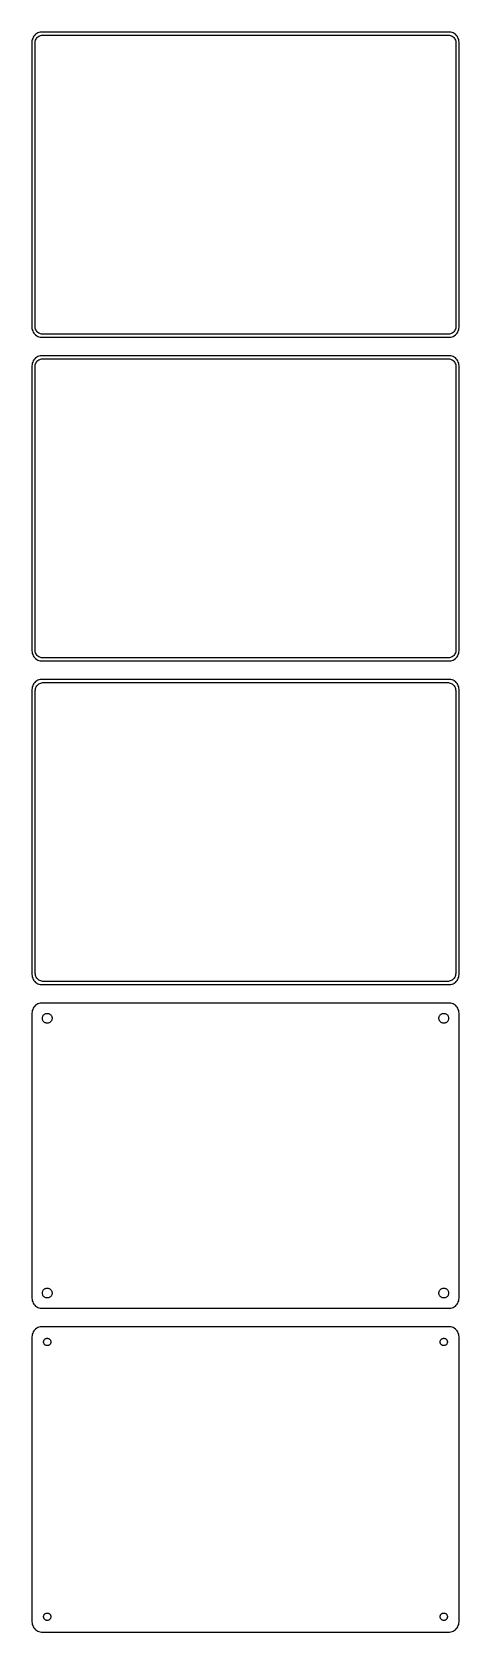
# Model space of a CAD drawing. Header units: metres. Extents: x -105 to 105, y 561 to 1347.
import ezdxf

# ---------------------------------------------------------------- set-up
doc = ezdxf.new("R2010")
doc.units = ezdxf.units.M

msp = doc.modelspace()

# ---------------------------------------------------------------- linework, layer by layer
for p, q in [((-104.382, 1344.41), (-104.649, 1343.84)), ((-104.045, 1344.94), (-104.382, 1344.41)), ((-103.645, 1345.42), (-104.045, 1344.94)), ((-103.187, 1345.85), (-103.645, 1345.42)), ((-102.679, 1346.22), (-103.187, 1345.85)), ((-102.736, 1343.85), (-102.416, 1344.24)), ((-102.129, 1346.52), (-102.679, 1346.22)), ((-102.416, 1344.24), (-102.05, 1344.58)), ((-101.545, 1346.76), (-102.129, 1346.52)), ((-102.05, 1344.58), (-101.643, 1344.88)), ((-101.643, 1344.88), (-101.203, 1345.12)), ((-100.937, 1346.91), (-101.545, 1346.76)), ((-101.203, 1345.12), (-100.736, 1345.3)), ((-100.314, 1346.99), (-100.937, 1346.91)), ((-100.736, 1345.3), (-100.25, 1345.43)), ((100.314, 1346.99), (-100.314, 1346.99)), ((-100.25, 1345.43), (-99.7512, 1345.49)), ((-99.7512, 1345.49), (99.7512, 1345.49)), ((99.7512, 1345.49), (100.25, 1345.43)), ((100.25, 1345.43), (100.736, 1345.3)), ((100.937, 1346.91), (100.314, 1346.99)), ((100.736, 1345.3), (101.203, 1345.12)), ((101.545, 1346.76), (100.937, 1346.91)), ((101.203, 1345.12), (101.643, 1344.88)), ((102.129, 1346.52), (101.545, 1346.76)), ((101.643, 1344.88), (102.05, 1344.58)), ((102.05, 1344.58), (102.416, 1344.24)), ((102.679, 1346.22), (102.129, 1346.52)), ((102.416, 1344.24), (102.736, 1343.85)), ((103.187, 1345.85), (102.679, 1346.22)), ((103.645, 1345.42), (103.187, 1345.85)), ((104.045, 1344.94), (103.645, 1345.42)), ((104.382, 1344.41), (104.045, 1344.94)), ((104.649, 1343.84), (104.382, 1344.41)), ((-104.9, 1342.94), (-105, 1342.94)), ((-105, 1342.94), (-105, 1201.06)), ((-104.843, 1343.24), (-104.9, 1342.94)), ((-104.649, 1343.84), (-104.843, 1343.24)), ((-103.5, 1341.5), (-103.468, 1342)), ((-103.5, 1202.5), (-103.5, 1341.5)), ((-103.468, 1342), (-103.374, 1342.49)), ((-103.374, 1342.49), (-103.219, 1342.97)), ((-103.219, 1342.97), (-103.005, 1343.43)), ((-103.005, 1343.43), (-102.736, 1343.85)), ((102.736, 1343.85), (103.005, 1343.43)), ((103.005, 1343.43), (103.219, 1342.97)), ((103.219, 1342.97), (103.374, 1342.49)), ((103.374, 1342.49), (103.468, 1342)), ((103.468, 1342), (103.5, 1341.5)), ((103.5, 1341.5), (103.5, 1202.5)), ((104.843, 1343.24), (104.649, 1343.84)), ((104.961, 1342.63), (104.843, 1343.24)), ((105, 1342), (104.961, 1342.63)), ((105, 1202), (105, 1342)), ((-105, 1201.06), (-104.9, 1201.06)), ((-104.9, 1201.06), (-104.843, 1200.76)), ((-104.843, 1200.76), (-104.649, 1200.16)), ((-104.649, 1200.16), (-104.382, 1199.59)), ((-104.382, 1199.59), (-104.045, 1199.06)), ((-104.045, 1199.06), (-103.645, 1198.58)), ((-103.645, 1198.58), (-103.187, 1198.15)), ((-103.468, 1202), (-103.5, 1202.5)), ((-103.374, 1201.51), (-103.468, 1202)), ((-103.219, 1201.03), (-103.374, 1201.51)), ((-103.005, 1200.57), (-103.219, 1201.03)), ((-103.187, 1198.15), (-102.679, 1197.78)), ((-102.736, 1200.15), (-103.005, 1200.57)), ((-102.416, 1199.76), (-102.736, 1200.15)), ((-102.679, 1197.78), (-102.129, 1197.48)), ((-102.05, 1199.42), (-102.416, 1199.76)), ((-102.129, 1197.48), (-101.545, 1197.24)), ((-101.643, 1199.12), (-102.05, 1199.42)), ((-101.203, 1198.88), (-101.643, 1199.12)), ((-101.545, 1197.24), (-100.937, 1197.09)), ((-100.736, 1198.7), (-101.203, 1198.88)), ((-100.937, 1197.09), (-100.314, 1197.01)), ((-100.25, 1198.57), (-100.736, 1198.7)), ((-100.314, 1197.01), (100.314, 1197.01)), ((-99.7512, 1198.51), (-100.25, 1198.57)), ((99.7512, 1198.51), (-99.7512, 1198.51)), ((100.25, 1198.57), (99.7512, 1198.51)), ((100.736, 1198.7), (100.25, 1198.57)), ((100.314, 1197.01), (100.937, 1197.09)), ((101.203, 1198.88), (100.736, 1198.7)), ((100.937, 1197.09), (101.545, 1197.24)), ((101.643, 1199.12), (101.203, 1198.88)), ((101.545, 1197.24), (102.129, 1197.48)), ((102.05, 1199.42), (101.643, 1199.12)), ((102.416, 1199.76), (102.05, 1199.42)), ((102.129, 1197.48), (102.679, 1197.78)), ((102.736, 1200.15), (102.416, 1199.76)), ((102.679, 1197.78), (103.187, 1198.15)), ((103.005, 1200.57), (102.736, 1200.15)), ((103.219, 1201.03), (103.005, 1200.57)), ((103.187, 1198.15), (103.645, 1198.58)), ((103.374, 1201.51), (103.219, 1201.03)), ((103.468, 1202), (103.374, 1201.51)), ((103.5, 1202.5), (103.468, 1202)), ((103.645, 1198.58), (104.045, 1199.06)), ((104.045, 1199.06), (104.382, 1199.59)), ((104.382, 1199.59), (104.649, 1200.16)), ((104.649, 1200.16), (104.843, 1200.76)), ((104.843, 1200.76), (104.961, 1201.37)), ((104.961, 1201.37), (105, 1202)), ((-103.187, 1186.85), (-103.645, 1186.42)), ((-102.679, 1187.22), (-103.187, 1186.85)), ((-102.129, 1187.52), (-102.679, 1187.22)), ((-101.545, 1187.76), (-102.129, 1187.52)), ((-100.937, 1187.91), (-101.545, 1187.76)), ((-100.314, 1187.99), (-100.937, 1187.91)), ((100.314, 1187.99), (-100.314, 1187.99)), ((100.937, 1187.91), (100.314, 1187.99)), ((101.545, 1187.76), (100.937, 1187.91)), ((102.129, 1187.52), (101.545, 1187.76)), ((102.679, 1187.22), (102.129, 1187.52)), ((103.187, 1186.85), (102.679, 1187.22)), ((103.645, 1186.42), (103.187, 1186.85)), ((-104.961, 1183.63), (-105, 1183)), ((-105, 1183), (-105, 1043)), ((-104.843, 1184.24), (-104.961, 1183.63)), ((-104.649, 1184.84), (-104.843, 1184.24)), ((-104.382, 1185.41), (-104.649, 1184.84)), ((-104.045, 1185.94), (-104.382, 1185.41)), ((-103.645, 1186.42), (-104.045, 1185.94)), ((-103.5, 1182.5), (-103.468, 1183)), ((-103.5, 1043.5), (-103.5, 1182.5)), ((-103.468, 1183), (-103.374, 1183.49)), ((-103.374, 1183.49), (-103.219, 1183.97)), ((-103.219, 1183.97), (-103.005, 1184.43)), ((-103.005, 1184.43), (-102.736, 1184.85)), ((-102.736, 1184.85), (-102.416, 1185.24)), ((-102.416, 1185.24), (-102.05, 1185.58)), ((-102.05, 1185.58), (-101.643, 1185.88)), ((-101.643, 1185.88), (-101.203, 1186.12)), ((-101.203, 1186.12), (-100.736, 1186.3)), ((-100.736, 1186.3), (-100.25, 1186.43)), ((-100.25, 1186.43), (-99.7512, 1186.49)), ((-99.7512, 1186.49), (99.7512, 1186.49)), ((99.7512, 1186.49), (100.25, 1186.43)), ((100.25, 1186.43), (100.736, 1186.3)), ((100.736, 1186.3), (101.203, 1186.12)), ((101.203, 1186.12), (101.643, 1185.88)), ((101.643, 1185.88), (102.05, 1185.58)), ((102.05, 1185.58), (102.416, 1185.24)), ((102.416, 1185.24), (102.736, 1184.85)), ((102.736, 1184.85), (103.005, 1184.43)), ((103.005, 1184.43), (103.219, 1183.97)), ((103.219, 1183.97), (103.374, 1183.49)), ((103.374, 1183.49), (103.468, 1183)), ((103.468, 1183), (103.5, 1182.5)), ((103.5, 1182.5), (103.5, 1043.5)), ((104.045, 1185.94), (103.645, 1186.42)), ((104.382, 1185.41), (104.045, 1185.94)), ((104.649, 1184.84), (104.382, 1185.41)), ((104.843, 1184.24), (104.649, 1184.84)), ((104.961, 1183.63), (104.843, 1184.24)), ((105, 1183), (104.961, 1183.63)), ((105, 1043), (105, 1183)), ((-105, 1043), (-104.961, 1042.37)), ((-104.961, 1042.37), (-104.843, 1041.76)), ((-104.843, 1041.76), (-104.649, 1041.16)), ((-104.649, 1041.16), (-104.382, 1040.59)), ((-104.382, 1040.59), (-104.045, 1040.06)), ((-104.045, 1040.06), (-103.645, 1039.58)), ((-103.645, 1039.58), (-103.187, 1039.15)), ((-103.468, 1043), (-103.5, 1043.5)), ((-103.374, 1042.51), (-103.468, 1043)), ((-103.219, 1042.03), (-103.374, 1042.51)), ((-103.005, 1041.57), (-103.219, 1042.03)), ((-103.187, 1039.15), (-102.679, 1038.78)), ((-102.736, 1041.15), (-103.005, 1041.57)), ((-102.416, 1040.76), (-102.736, 1041.15)), ((-102.679, 1038.78), (-102.129, 1038.48)), ((-102.05, 1040.42), (-102.416, 1040.76)), ((-102.129, 1038.48), (-101.545, 1038.24)), ((-101.643, 1040.12), (-102.05, 1040.42)), ((-101.203, 1039.88), (-101.643, 1040.12)), ((-101.545, 1038.24), (-100.937, 1038.09)), ((-100.736, 1039.7), (-101.203, 1039.88)), ((-100.937, 1038.09), (-100.314, 1038.01)), ((-100.25, 1039.57), (-100.736, 1039.7)), ((-100.314, 1038.01), (100.314, 1038.01)), ((-99.7512, 1039.51), (-100.25, 1039.57)), ((99.7512, 1039.51), (-99.7512, 1039.51)), ((100.25, 1039.57), (99.7512, 1039.51)), ((100.736, 1039.7), (100.25, 1039.57)), ((100.314, 1038.01), (100.937, 1038.09)), ((101.203, 1039.88), (100.736, 1039.7)), ((100.937, 1038.09), (101.545, 1038.24)), ((101.643, 1040.12), (101.203, 1039.88)), ((101.545, 1038.24), (102.129, 1038.48)), ((102.05, 1040.42), (101.643, 1040.12)), ((102.416, 1040.76), (102.05, 1040.42)), ((102.129, 1038.48), (102.679, 1038.78)), ((102.736, 1041.15), (102.416, 1040.76)), ((102.679, 1038.78), (103.187, 1039.15)), ((103.005, 1041.57), (102.736, 1041.15)), ((103.219, 1042.03), (103.005, 1041.57)), ((103.187, 1039.15), (103.645, 1039.58)), ((103.374, 1042.51), (103.219, 1042.03)), ((103.468, 1043), (103.374, 1042.51)), ((103.5, 1043.5), (103.468, 1043)), ((103.645, 1039.58), (104.045, 1040.06)), ((104.045, 1040.06), (104.382, 1040.59)), ((104.382, 1040.59), (104.649, 1041.16)), ((104.649, 1041.16), (104.843, 1041.76)), ((104.843, 1041.76), (104.961, 1042.37)), ((104.961, 1042.37), (105, 1043)), ((-104.961, 1024.63), (-105, 1024)), ((-105, 1024), (-105, 884)), ((-104.843, 1025.24), (-104.961, 1024.63)), ((-104.649, 1025.84), (-104.843, 1025.24)), ((-104.382, 1026.41), (-104.649, 1025.84)), ((-104.045, 1026.94), (-104.382, 1026.41)), ((-103.645, 1027.42), (-104.045, 1026.94)), ((-103.187, 1027.85), (-103.645, 1027.42)), ((-103.373, 1023.5), (-103.342, 1023.99)), ((-103.373, 884.5), (-103.373, 1023.5)), ((-103.342, 1023.99), (-103.251, 1024.46)), ((-103.251, 1024.46), (-103.101, 1024.93)), ((-102.679, 1028.22), (-103.187, 1027.85)), ((-103.101, 1024.93), (-102.894, 1025.37)), ((-102.894, 1025.37), (-102.633, 1025.78)), ((-102.129, 1028.52), (-102.679, 1028.22)), ((-102.633, 1025.78), (-102.323, 1026.15)), ((-102.323, 1026.15), (-101.969, 1026.48)), ((-101.545, 1028.76), (-102.129, 1028.52)), ((-101.969, 1026.48), (-101.575, 1026.77)), ((-101.575, 1026.77), (-101.149, 1027)), ((-100.937, 1028.91), (-101.545, 1028.76)), ((-101.149, 1027), (-100.697, 1027.18)), ((-100.314, 1028.99), (-100.937, 1028.91)), ((-100.697, 1027.18), (-100.226, 1027.3)), ((100.314, 1028.99), (-100.314, 1028.99)), ((-100.226, 1027.3), (-99.7432, 1027.36)), ((-99.7432, 1027.36), (99.7432, 1027.36)), ((99.7432, 1027.36), (100.226, 1027.3)), ((100.226, 1027.3), (100.697, 1027.18)), ((100.937, 1028.91), (100.314, 1028.99)), ((100.697, 1027.18), (101.149, 1027)), ((101.545, 1028.76), (100.937, 1028.91)), ((101.149, 1027), (101.575, 1026.77)), ((102.129, 1028.52), (101.545, 1028.76)), ((101.575, 1026.77), (101.969, 1026.48)), ((101.969, 1026.48), (102.323, 1026.15)), ((102.679, 1028.22), (102.129, 1028.52)), ((102.323, 1026.15), (102.633, 1025.78)), ((102.633, 1025.78), (102.894, 1025.37)), ((103.187, 1027.85), (102.679, 1028.22)), ((102.894, 1025.37), (103.101, 1024.93)), ((103.101, 1024.93), (103.251, 1024.46)), ((103.645, 1027.42), (103.187, 1027.85)), ((103.251, 1024.46), (103.342, 1023.99)), ((103.342, 1023.99), (103.373, 1023.5)), ((103.373, 1023.5), (103.373, 884.5)), ((104.045, 1026.94), (103.645, 1027.42)), ((104.382, 1026.41), (104.045, 1026.94)), ((104.649, 1025.84), (104.382, 1026.41)), ((104.843, 1025.24), (104.649, 1025.84)), ((104.961, 1024.63), (104.843, 1025.24)), ((105, 1024), (104.961, 1024.63)), ((105, 884), (105, 1024)), ((-105, 884), (-104.961, 883.373)), ((-104.961, 883.373), (-104.843, 882.757)), ((-104.843, 882.757), (-104.649, 882.159)), ((-104.649, 882.159), (-104.382, 881.591)), ((-104.382, 881.591), (-104.045, 881.061)), ((-104.045, 881.061), (-103.645, 880.577)), ((-103.645, 880.577), (-103.187, 880.147)), ((-103.342, 884.015), (-103.373, 884.5)), ((-103.251, 883.537), (-103.342, 884.015)), ((-103.101, 883.074), (-103.251, 883.537)), ((-102.894, 882.634), (-103.101, 883.074)), ((-102.633, 882.224), (-102.894, 882.634)), ((-102.323, 881.849), (-102.633, 882.224)), ((-101.969, 881.516), (-102.323, 881.849)), ((-101.575, 881.23), (-101.969, 881.516)), ((-101.149, 880.996), (-101.575, 881.23)), ((-100.697, 880.817), (-101.149, 880.996)), ((-100.226, 880.696), (-100.697, 880.817)), ((-99.7432, 880.635), (-100.226, 880.696)), ((99.7432, 880.635), (-99.7432, 880.635)), ((100.226, 880.696), (99.7432, 880.635)), ((100.697, 880.817), (100.226, 880.696)), ((101.149, 880.996), (100.697, 880.817)), ((101.575, 881.23), (101.149, 880.996)), ((101.969, 881.516), (101.575, 881.23)), ((102.323, 881.849), (101.969, 881.516)), ((102.633, 882.224), (102.323, 881.849)), ((102.894, 882.634), (102.633, 882.224)), ((103.101, 883.074), (102.894, 882.634)), ((103.251, 883.537), (103.101, 883.074)), ((103.187, 880.147), (103.645, 880.577)), ((103.342, 884.015), (103.251, 883.537)), ((103.373, 884.5), (103.342, 884.015)), ((103.645, 880.577), (104.045, 881.061)), ((104.045, 881.061), (104.382, 881.591)), ((104.382, 881.591), (104.649, 882.159)), ((104.649, 882.159), (104.843, 882.757)), ((104.843, 882.757), (104.961, 883.373)), ((104.961, 883.373), (105, 884)), ((-103.187, 880.147), (-102.679, 879.778)), ((-102.679, 879.778), (-102.129, 879.476)), ((-102.129, 879.476), (-101.545, 879.245)), ((-101.545, 879.245), (-100.937, 879.089)), ((-100.937, 879.089), (-100.314, 879.01)), ((-100.314, 879.01), (100.314, 879.01)), ((100.314, 879.01), (100.937, 879.089)), ((100.937, 879.089), (101.545, 879.245)), ((101.545, 879.245), (102.129, 879.476)), ((102.129, 879.476), (102.679, 879.778)), ((102.679, 879.778), (103.187, 880.147)), ((-104.961, 865.627), (-105, 865)), ((-105, 865), (-105, 725)), ((-104.843, 866.243), (-104.961, 865.627)), ((-104.649, 866.841), (-104.843, 866.243)), ((-104.382, 867.409), (-104.649, 866.841)), ((-104.045, 867.939), (-104.382, 867.409)), ((-103.645, 868.423), (-104.045, 867.939)), ((-103.187, 868.853), (-103.645, 868.423)), ((-102.679, 869.222), (-103.187, 868.853)), ((-102.129, 869.524), (-102.679, 869.222)), ((-101.545, 869.755), (-102.129, 869.524)), ((-100.937, 869.911), (-101.545, 869.755)), ((-100.314, 869.99), (-100.937, 869.911)), ((100.314, 869.99), (-100.314, 869.99)), ((-98.786, 864.526), (-98.5219, 864.672)), ((-98.5219, 864.672), (-98.2416, 864.783)), ((-98.2416, 864.783), (-97.9497, 864.857)), ((-97.9497, 864.857), (-97.6507, 864.895)), ((-97.6507, 864.895), (-97.3493, 864.895)), ((-97.3493, 864.895), (-97.0503, 864.857)), ((-97.0503, 864.857), (-96.7584, 864.783)), ((-96.7584, 864.783), (-96.4781, 864.672)), ((-96.4781, 864.672), (-96.214, 864.526)), ((96.214, 864.526), (96.4781, 864.672)), ((96.4781, 864.672), (96.7584, 864.783)), ((96.7584, 864.783), (97.0503, 864.857)), ((97.0503, 864.857), (97.3493, 864.895)), ((97.3493, 864.895), (97.6507, 864.895)), ((97.6507, 864.895), (97.9497, 864.857)), ((97.9497, 864.857), (98.2416, 864.783)), ((98.2416, 864.783), (98.5219, 864.672)), ((98.5219, 864.672), (98.786, 864.526)), ((100.937, 869.911), (100.314, 869.99)), ((101.545, 869.755), (100.937, 869.911)), ((102.129, 869.524), (101.545, 869.755)), ((102.679, 869.222), (102.129, 869.524)), ((103.187, 868.853), (102.679, 869.222)), ((103.645, 868.423), (103.187, 868.853)), ((104.045, 867.939), (103.645, 868.423)), ((104.382, 867.409), (104.045, 867.939)), ((104.649, 866.841), (104.382, 867.409)), ((104.843, 866.243), (104.649, 866.841)), ((104.961, 865.627), (104.843, 866.243)), ((105, 865), (104.961, 865.627)), ((105, 725), (105, 865)), ((-99.9, 862.5), (-99.8811, 862.801)), ((-99.8811, 862.199), (-99.9, 862.5)), ((-99.8811, 862.801), (-99.8246, 863.097)), ((-99.8246, 861.903), (-99.8811, 862.199)), ((-99.8246, 863.097), (-99.7315, 863.383)), ((-99.7315, 861.617), (-99.8246, 861.903)), ((-99.7315, 863.383), (-99.6031, 863.656)), ((-99.6031, 861.344), (-99.7315, 861.617)), ((-99.6031, 863.656), (-99.4416, 863.911)), ((-99.4416, 861.089), (-99.6031, 861.344)), ((-99.4416, 863.911), (-99.2495, 864.143)), ((-99.2495, 860.857), (-99.4416, 861.089)), ((-99.2495, 864.143), (-99.0298, 864.349)), ((-99.0298, 860.651), (-99.2495, 860.857)), ((-99.0298, 864.349), (-98.786, 864.526)), ((-98.786, 860.474), (-99.0298, 860.651)), ((-98.5219, 860.328), (-98.786, 860.474)), ((-98.2416, 860.217), (-98.5219, 860.328)), ((-97.9497, 860.143), (-98.2416, 860.217)), ((-97.6507, 860.105), (-97.9497, 860.143)), ((-97.3493, 860.105), (-97.6507, 860.105)), ((-97.0503, 860.143), (-97.3493, 860.105)), ((-96.7584, 860.217), (-97.0503, 860.143)), ((-96.4781, 860.328), (-96.7584, 860.217)), ((-96.214, 860.474), (-96.4781, 860.328)), ((-96.214, 864.526), (-95.9702, 864.349)), ((-95.9702, 860.651), (-96.214, 860.474)), ((-95.9702, 864.349), (-95.7505, 864.143)), ((-95.7505, 860.857), (-95.9702, 860.651)), ((-95.7505, 864.143), (-95.5583, 863.911)), ((-95.5583, 861.089), (-95.7505, 860.857)), ((-95.5583, 863.911), (-95.3969, 863.656)), ((-95.3969, 861.344), (-95.5583, 861.089)), ((-95.3969, 863.656), (-95.2685, 863.383)), ((-95.2685, 861.617), (-95.3969, 861.344)), ((-95.2685, 863.383), (-95.1754, 863.097)), ((-95.1754, 861.903), (-95.2685, 861.617)), ((-95.1754, 863.097), (-95.1189, 862.801)), ((-95.1189, 862.199), (-95.1754, 861.903)), ((-95.1189, 862.801), (-95.1, 862.5)), ((-95.1, 862.5), (-95.1189, 862.199)), ((95.1, 862.5), (95.1189, 862.801)), ((95.1189, 862.199), (95.1, 862.5)), ((95.1189, 862.801), (95.1754, 863.097)), ((95.1754, 861.903), (95.1189, 862.199)), ((95.1754, 863.097), (95.2685, 863.383)), ((95.2685, 861.617), (95.1754, 861.903)), ((95.2685, 863.383), (95.3969, 863.656)), ((95.3969, 861.344), (95.2685, 861.617)), ((95.3969, 863.656), (95.5583, 863.911)), ((95.5583, 861.089), (95.3969, 861.344)), ((95.5583, 863.911), (95.7505, 864.143)), ((95.7505, 860.857), (95.5583, 861.089)), ((95.7505, 864.143), (95.9702, 864.349)), ((95.9702, 860.651), (95.7505, 860.857)), ((95.9702, 864.349), (96.214, 864.526)), ((96.214, 860.474), (95.9702, 860.651)), ((96.4781, 860.328), (96.214, 860.474)), ((96.7584, 860.217), (96.4781, 860.328)), ((97.0503, 860.143), (96.7584, 860.217)), ((97.3493, 860.105), (97.0503, 860.143)), ((97.6507, 860.105), (97.3493, 860.105)), ((97.9497, 860.143), (97.6507, 860.105)), ((98.2416, 860.217), (97.9497, 860.143)), ((98.5219, 860.328), (98.2416, 860.217)), ((98.786, 860.474), (98.5219, 860.328)), ((98.786, 864.526), (99.0298, 864.349)), ((99.0298, 860.651), (98.786, 860.474)), ((99.0298, 864.349), (99.2495, 864.143)), ((99.2495, 860.857), (99.0298, 860.651)), ((99.2495, 864.143), (99.4416, 863.911)), ((99.4416, 861.089), (99.2495, 860.857)), ((99.4416, 863.911), (99.6031, 863.656)), ((99.6031, 861.344), (99.4416, 861.089)), ((99.6031, 863.656), (99.7315, 863.383)), ((99.7315, 861.617), (99.6031, 861.344)), ((99.7315, 863.383), (99.8246, 863.097)), ((99.8246, 861.903), (99.7315, 861.617)), ((99.8246, 863.097), (99.8811, 862.801)), ((99.8811, 862.199), (99.8246, 861.903)), ((99.8811, 862.801), (99.9, 862.5)), ((99.9, 862.5), (99.8811, 862.199)), ((-105, 725), (-104.961, 724.373)), ((-104.961, 724.373), (-104.843, 723.757)), ((-104.843, 723.757), (-104.649, 723.159)), ((-104.649, 723.159), (-104.382, 722.591)), ((-99.9, 727.5), (-99.8811, 727.801)), ((-99.8811, 727.199), (-99.9, 727.5)), ((-99.8811, 727.801), (-99.8246, 728.097)), ((-99.8246, 726.903), (-99.8811, 727.199)), ((-99.8246, 728.097), (-99.7315, 728.383)), ((-99.7315, 726.617), (-99.8246, 726.903)), ((-99.7315, 728.383), (-99.6031, 728.656)), ((-99.6031, 726.344), (-99.7315, 726.617)), ((-99.6031, 728.656), (-99.4416, 728.911)), ((-99.4416, 726.089), (-99.6031, 726.344)), ((-99.4416, 728.911), (-99.2495, 729.143)), ((-99.2495, 725.857), (-99.4416, 726.089)), ((-99.2495, 729.143), (-99.0298, 729.349)), ((-99.0298, 725.651), (-99.2495, 725.857)), ((-99.0298, 729.349), (-98.786, 729.526)), ((-98.786, 725.474), (-99.0298, 725.651)), ((-98.786, 729.526), (-98.5219, 729.672)), ((-98.5219, 725.328), (-98.786, 725.474)), ((-98.5219, 729.672), (-98.2416, 729.783)), ((-98.2416, 725.217), (-98.5219, 725.328)), ((-98.2416, 729.783), (-97.9497, 729.857)), ((-97.9497, 725.143), (-98.2416, 725.217)), ((-97.9497, 729.857), (-97.6507, 729.895)), ((-97.6507, 725.105), (-97.9497, 725.143)), ((-97.6507, 729.895), (-97.3493, 729.895)), ((-97.3493, 725.105), (-97.6507, 725.105)), ((-97.3493, 729.895), (-97.0503, 729.857)), ((-97.0503, 725.143), (-97.3493, 725.105)), ((-97.0503, 729.857), (-96.7584, 729.783)), ((-96.7584, 725.217), (-97.0503, 725.143)), ((-96.7584, 729.783), (-96.4781, 729.672)), ((-96.4781, 725.328), (-96.7584, 725.217)), ((-96.4781, 729.672), (-96.214, 729.526)), ((-96.214, 725.474), (-96.4781, 725.328)), ((-96.214, 729.526), (-95.9702, 729.349)), ((-95.9702, 725.651), (-96.214, 725.474)), ((-95.9702, 729.349), (-95.7505, 729.143)), ((-95.7505, 725.857), (-95.9702, 725.651)), ((-95.7505, 729.143), (-95.5583, 728.911)), ((-95.5583, 726.089), (-95.7505, 725.857)), ((-95.5583, 728.911), (-95.3969, 728.656)), ((-95.3969, 726.344), (-95.5583, 726.089)), ((-95.3969, 728.656), (-95.2685, 728.383)), ((-95.2685, 726.617), (-95.3969, 726.344)), ((-95.2685, 728.383), (-95.1754, 728.097)), ((-95.1754, 726.903), (-95.2685, 726.617)), ((-95.1754, 728.097), (-95.1189, 727.801)), ((-95.1189, 727.199), (-95.1754, 726.903)), ((-95.1189, 727.801), (-95.1, 727.5)), ((-95.1, 727.5), (-95.1189, 727.199)), ((95.1, 727.5), (95.1189, 727.801)), ((95.1189, 727.199), (95.1, 727.5)), ((95.1189, 727.801), (95.1754, 728.097)), ((95.1754, 726.903), (95.1189, 727.199)), ((95.1754, 728.097), (95.2685, 728.383)), ((95.2685, 726.617), (95.1754, 726.903)), ((95.2685, 728.383), (95.3969, 728.656)), ((95.3969, 726.344), (95.2685, 726.617)), ((95.3969, 728.656), (95.5583, 728.911)), ((95.5583, 726.089), (95.3969, 726.344)), ((95.5583, 728.911), (95.7505, 729.143)), ((95.7505, 725.857), (95.5583, 726.089)), ((95.7505, 729.143), (95.9702, 729.349)), ((95.9702, 725.651), (95.7505, 725.857)), ((95.9702, 729.349), (96.214, 729.526)), ((96.214, 725.474), (95.9702, 725.651)), ((96.214, 729.526), (96.4781, 729.672)), ((96.4781, 725.328), (96.214, 725.474)), ((96.4781, 729.672), (96.7584, 729.783)), ((96.7584, 725.217), (96.4781, 725.328)), ((96.7584, 729.783), (97.0503, 729.857)), ((97.0503, 725.143), (96.7584, 725.217)), ((97.0503, 729.857), (97.3493, 729.895)), ((97.3493, 725.105), (97.0503, 725.143)), ((97.3493, 729.895), (97.6507, 729.895)), ((97.6507, 725.105), (97.3493, 725.105)), ((97.6507, 729.895), (97.9497, 729.857)), ((97.9497, 725.143), (97.6507, 725.105)), ((97.9497, 729.857), (98.2416, 729.783)), ((98.2416, 725.217), (97.9497, 725.143)), ((98.2416, 729.783), (98.5219, 729.672)), ((98.5219, 725.328), (98.2416, 725.217)), ((98.5219, 729.672), (98.786, 729.526)), ((98.786, 725.474), (98.5219, 725.328)), ((98.786, 729.526), (99.0298, 729.349)), ((99.0298, 725.651), (98.786, 725.474)), ((99.0298, 729.349), (99.2495, 729.143)), ((99.2495, 725.857), (99.0298, 725.651)), ((99.2495, 729.143), (99.4416, 728.911)), ((99.4416, 726.089), (99.2495, 725.857)), ((99.4416, 728.911), (99.6031, 728.656)), ((99.6031, 726.344), (99.4416, 726.089)), ((99.6031, 728.656), (99.7315, 728.383)), ((99.7315, 726.617), (99.6031, 726.344)), ((99.7315, 728.383), (99.8246, 728.097)), ((99.8246, 726.903), (99.7315, 726.617)), ((99.8246, 728.097), (99.8811, 727.801)), ((99.8811, 727.199), (99.8246, 726.903)), ((99.8811, 727.801), (99.9, 727.5)), ((99.9, 727.5), (99.8811, 727.199)), ((104.382, 722.591), (104.649, 723.159)), ((104.649, 723.159), (104.843, 723.757)), ((104.843, 723.757), (104.961, 724.373)), ((104.961, 724.373), (105, 725)), ((-104.382, 722.591), (-104.045, 722.061)), ((-104.045, 722.061), (-103.645, 721.577)), ((-103.645, 721.577), (-103.187, 721.147)), ((-103.187, 721.147), (-102.679, 720.778)), ((-102.679, 720.778), (-102.129, 720.476)), ((-102.129, 720.476), (-101.545, 720.245)), ((-101.545, 720.245), (-100.937, 720.089)), ((-100.937, 720.089), (-100.314, 720.01)), ((-100.314, 720.01), (100.314, 720.01)), ((100.314, 720.01), (100.937, 720.089)), ((100.937, 720.089), (101.545, 720.245)), ((101.545, 720.245), (102.129, 720.476)), ((102.129, 720.476), (102.679, 720.778)), ((102.679, 720.778), (103.187, 721.147)), ((103.187, 721.147), (103.645, 721.577)), ((103.645, 721.577), (104.045, 722.061)), ((104.045, 722.061), (104.382, 722.591)), ((-104.649, 707.841), (-104.843, 707.243)), ((-104.382, 708.409), (-104.649, 707.841)), ((-104.045, 708.939), (-104.382, 708.409)), ((-103.645, 709.423), (-104.045, 708.939)), ((-103.187, 709.853), (-103.645, 709.423)), ((-102.679, 710.222), (-103.187, 709.853)), ((-102.129, 710.524), (-102.679, 710.222)), ((-101.545, 710.755), (-102.129, 710.524)), ((-100.937, 710.911), (-101.545, 710.755)), ((-100.314, 710.99), (-100.937, 710.911)), ((100.314, 710.99), (-100.314, 710.99)), ((100.937, 710.911), (100.314, 710.99)), ((101.545, 710.755), (100.937, 710.911)), ((102.129, 710.524), (101.545, 710.755)), ((102.679, 710.222), (102.129, 710.524)), ((103.187, 709.853), (102.679, 710.222)), ((103.645, 709.423), (103.187, 709.853)), ((104.045, 708.939), (103.645, 709.423)), ((104.382, 708.409), (104.045, 708.939)), ((104.649, 707.841), (104.382, 708.409)), ((104.843, 707.243), (104.649, 707.841)), ((-104.961, 706.627), (-105, 706)), ((-105, 706), (-105, 566)), ((-104.843, 707.243), (-104.961, 706.627)), ((-99.3, 703.5), (-99.2858, 703.726)), ((-99.2858, 703.274), (-99.3, 703.5)), ((-99.2858, 703.726), (-99.2434, 703.948)), ((-99.2434, 703.052), (-99.2858, 703.274)), ((-99.2434, 703.948), (-99.1736, 704.163)), ((-99.1736, 702.837), (-99.2434, 703.052)), ((-99.1736, 704.163), (-99.0773, 704.367)), ((-99.0773, 702.633), (-99.1736, 702.837)), ((-99.0773, 704.367), (-98.9562, 704.558)), ((-98.9562, 702.442), (-99.0773, 702.633)), ((-98.9562, 704.558), (-98.8121, 704.732)), ((-98.8121, 702.268), (-98.9562, 702.442)), ((-98.8121, 704.732), (-98.6474, 704.887)), ((-98.6474, 702.113), (-98.8121, 702.268)), ((-98.6474, 704.887), (-98.4645, 705.02)), ((-98.4645, 701.98), (-98.6474, 702.113)), ((-98.4645, 705.02), (-98.2664, 705.129)), ((-98.2664, 701.871), (-98.4645, 701.98)), ((-98.2664, 705.129), (-98.0562, 705.212)), ((-98.0562, 701.788), (-98.2664, 701.871)), ((-98.0562, 705.212), (-97.8373, 705.268)), ((-97.8373, 701.732), (-98.0562, 701.788)), ((-97.8373, 705.268), (-97.613, 705.296)), ((-97.613, 701.704), (-97.8373, 701.732)), ((-97.613, 705.296), (-97.387, 705.296)), ((-97.387, 701.704), (-97.613, 701.704)), ((-97.387, 705.296), (-97.1627, 705.268)), ((-97.1627, 701.732), (-97.387, 701.704)), ((-97.1627, 705.268), (-96.9438, 705.212)), ((-96.9438, 701.788), (-97.1627, 701.732)), ((-96.9438, 705.212), (-96.7336, 705.129)), ((-96.7336, 701.871), (-96.9438, 701.788)), ((-96.7336, 705.129), (-96.5355, 705.02)), ((-96.5355, 701.98), (-96.7336, 701.871)), ((-96.5355, 705.02), (-96.3526, 704.887)), ((-96.3526, 702.113), (-96.5355, 701.98)), ((-96.3526, 704.887), (-96.1879, 704.732)), ((-96.1879, 702.268), (-96.3526, 702.113)), ((-96.1879, 704.732), (-96.0438, 704.558)), ((-96.0438, 702.442), (-96.1879, 702.268)), ((-96.0438, 704.558), (-95.9226, 704.367)), ((-95.9226, 702.633), (-96.0438, 702.442)), ((-95.9226, 704.367), (-95.8264, 704.163)), ((-95.8264, 702.837), (-95.9226, 702.633)), ((-95.8264, 704.163), (-95.7565, 703.948)), ((-95.7565, 703.052), (-95.8264, 702.837)), ((-95.7565, 703.948), (-95.7142, 703.726)), ((-95.7142, 703.274), (-95.7565, 703.052)), ((-95.7142, 703.726), (-95.7, 703.5)), ((-95.7, 703.5), (-95.7142, 703.274)), ((95.7, 703.5), (95.7142, 703.726)), ((95.7142, 703.274), (95.7, 703.5)), ((95.7142, 703.726), (95.7565, 703.948)), ((95.7565, 703.052), (95.7142, 703.274)), ((95.7565, 703.948), (95.8264, 704.163)), ((95.8264, 702.837), (95.7565, 703.052)), ((95.8264, 704.163), (95.9226, 704.367)), ((95.9226, 702.633), (95.8264, 702.837)), ((95.9226, 704.367), (96.0438, 704.558)), ((96.0438, 702.442), (95.9226, 702.633)), ((96.0438, 704.558), (96.1879, 704.732)), ((96.1879, 702.268), (96.0438, 702.442)), ((96.1879, 704.732), (96.3526, 704.887)), ((96.3526, 702.113), (96.1879, 702.268)), ((96.3526, 704.887), (96.5355, 705.02)), ((96.5355, 701.98), (96.3526, 702.113)), ((96.5355, 705.02), (96.7336, 705.129)), ((96.7336, 701.871), (96.5355, 701.98)), ((96.7336, 705.129), (96.9438, 705.212)), ((96.9438, 701.788), (96.7336, 701.871)), ((96.9438, 705.212), (97.1627, 705.268)), ((97.1627, 701.732), (96.9438, 701.788)), ((97.1627, 705.268), (97.387, 705.296)), ((97.387, 701.704), (97.1627, 701.732)), ((97.387, 705.296), (97.613, 705.296)), ((97.613, 701.704), (97.387, 701.704)), ((97.613, 705.296), (97.8373, 705.268)), ((97.8373, 701.732), (97.613, 701.704)), ((97.8373, 705.268), (98.0562, 705.212)), ((98.0562, 701.788), (97.8373, 701.732)), ((98.0562, 705.212), (98.2664, 705.129)), ((98.2664, 701.871), (98.0562, 701.788)), ((98.2664, 705.129), (98.4645, 705.02)), ((98.4645, 701.98), (98.2664, 701.871)), ((98.4645, 705.02), (98.6474, 704.887)), ((98.6474, 702.113), (98.4645, 701.98)), ((98.6474, 704.887), (98.8121, 704.732)), ((98.8121, 702.268), (98.6474, 702.113)), ((98.8121, 704.732), (98.9562, 704.558)), ((98.9562, 702.442), (98.8121, 702.268)), ((98.9562, 704.558), (99.0773, 704.367)), ((99.0773, 702.633), (98.9562, 702.442)), ((99.0773, 704.367), (99.1736, 704.163)), ((99.1736, 702.837), (99.0773, 702.633)), ((99.1736, 704.163), (99.2434, 703.948)), ((99.2434, 703.052), (99.1736, 702.837)), ((99.2434, 703.948), (99.2858, 703.726)), ((99.2858, 703.274), (99.2434, 703.052)), ((99.2858, 703.726), (99.3, 703.5)), ((99.3, 703.5), (99.2858, 703.274)), ((104.961, 706.627), (104.843, 707.243)), ((105, 706), (104.961, 706.627)), ((105, 566), (105, 706)), ((-105, 566), (-104.961, 565.373)), ((-99.3, 568.5), (-99.2858, 568.726)), ((-99.2858, 568.274), (-99.3, 568.5)), ((-99.2858, 568.726), (-99.2434, 568.948)), ((-99.2434, 568.052), (-99.2858, 568.274)), ((-99.2434, 568.948), (-99.1736, 569.163)), ((-99.1736, 567.837), (-99.2434, 568.052)), ((-99.1736, 569.163), (-99.0773, 569.367)), ((-99.0773, 567.633), (-99.1736, 567.837)), ((-99.0773, 569.367), (-98.9562, 569.558)), ((-98.9562, 567.442), (-99.0773, 567.633)), ((-98.9562, 569.558), (-98.8121, 569.732)), ((-98.8121, 567.268), (-98.9562, 567.442)), ((-98.8121, 569.732), (-98.6474, 569.887)), ((-98.6474, 567.113), (-98.8121, 567.268)), ((-98.6474, 569.887), (-98.4645, 570.02)), ((-98.4645, 566.98), (-98.6474, 567.113)), ((-98.4645, 570.02), (-98.2664, 570.129)), ((-98.2664, 566.871), (-98.4645, 566.98)), ((-98.2664, 570.129), (-98.0562, 570.212)), ((-98.0562, 566.788), (-98.2664, 566.871)), ((-98.0562, 570.212), (-97.8373, 570.268)), ((-97.8373, 566.732), (-98.0562, 566.788)), ((-97.8373, 570.268), (-97.613, 570.296)), ((-97.613, 566.704), (-97.8373, 566.732)), ((-97.613, 570.296), (-97.387, 570.296)), ((-97.387, 566.704), (-97.613, 566.704)), ((-97.387, 570.296), (-97.1627, 570.268)), ((-97.1627, 566.732), (-97.387, 566.704)), ((-97.1627, 570.268), (-96.9438, 570.212)), ((-96.9438, 566.788), (-97.1627, 566.732)), ((-96.9438, 570.212), (-96.7336, 570.129)), ((-96.7336, 566.871), (-96.9438, 566.788)), ((-96.7336, 570.129), (-96.5355, 570.02)), ((-96.5355, 566.98), (-96.7336, 566.871)), ((-96.5355, 570.02), (-96.3526, 569.887)), ((-96.3526, 567.113), (-96.5355, 566.98)), ((-96.3526, 569.887), (-96.1879, 569.732)), ((-96.1879, 567.268), (-96.3526, 567.113)), ((-96.1879, 569.732), (-96.0438, 569.558)), ((-96.0438, 567.442), (-96.1879, 567.268)), ((-96.0438, 569.558), (-95.9226, 569.367)), ((-95.9226, 567.633), (-96.0438, 567.442)), ((-95.9226, 569.367), (-95.8264, 569.163)), ((-95.8264, 567.837), (-95.9226, 567.633)), ((-95.8264, 569.163), (-95.7565, 568.948)), ((-95.7565, 568.052), (-95.8264, 567.837)), ((-95.7565, 568.948), (-95.7142, 568.726)), ((-95.7142, 568.274), (-95.7565, 568.052)), ((-95.7142, 568.726), (-95.7, 568.5)), ((-95.7, 568.5), (-95.7142, 568.274)), ((95.7, 568.5), (95.7142, 568.726)), ((95.7142, 568.274), (95.7, 568.5)), ((95.7142, 568.726), (95.7565, 568.948)), ((95.7565, 568.052), (95.7142, 568.274)), ((95.7565, 568.948), (95.8264, 569.163)), ((95.8264, 567.837), (95.7565, 568.052)), ((95.8264, 569.163), (95.9226, 569.367)), ((95.9226, 567.633), (95.8264, 567.837)), ((95.9226, 569.367), (96.0438, 569.558)), ((96.0438, 567.442), (95.9226, 567.633)), ((96.0438, 569.558), (96.1879, 569.732)), ((96.1879, 567.268), (96.0438, 567.442)), ((96.1879, 569.732), (96.3526, 569.887)), ((96.3526, 567.113), (96.1879, 567.268)), ((96.3526, 569.887), (96.5355, 570.02)), ((96.5355, 566.98), (96.3526, 567.113)), ((96.5355, 570.02), (96.7336, 570.129)), ((96.7336, 566.871), (96.5355, 566.98)), ((96.7336, 570.129), (96.9438, 570.212)), ((96.9438, 566.788), (96.7336, 566.871)), ((96.9438, 570.212), (97.1627, 570.268)), ((97.1627, 566.732), (96.9438, 566.788)), ((97.1627, 570.268), (97.387, 570.296)), ((97.387, 566.704), (97.1627, 566.732)), ((97.387, 570.296), (97.613, 570.296)), ((97.613, 566.704), (97.387, 566.704)), ((97.613, 570.296), (97.8373, 570.268)), ((97.8373, 566.732), (97.613, 566.704)), ((97.8373, 570.268), (98.0562, 570.212)), ((98.0562, 566.788), (97.8373, 566.732)), ((98.0562, 570.212), (98.2664, 570.129)), ((98.2664, 566.871), (98.0562, 566.788)), ((98.2664, 570.129), (98.4645, 570.02)), ((98.4645, 566.98), (98.2664, 566.871)), ((98.4645, 570.02), (98.6474, 569.887)), ((98.6474, 567.113), (98.4645, 566.98)), ((98.6474, 569.887), (98.8121, 569.732)), ((98.8121, 567.268), (98.6474, 567.113)), ((98.8121, 569.732), (98.9562, 569.558)), ((98.9562, 567.442), (98.8121, 567.268)), ((98.9562, 569.558), (99.0773, 569.367)), ((99.0773, 567.633), (98.9562, 567.442)), ((99.0773, 569.367), (99.1736, 569.163)), ((99.1736, 567.837), (99.0773, 567.633)), ((99.1736, 569.163), (99.2434, 568.948)), ((99.2434, 568.052), (99.1736, 567.837)), ((99.2434, 568.948), (99.2858, 568.726)), ((99.2858, 568.274), (99.2434, 568.052)), ((99.2858, 568.726), (99.3, 568.5)), ((99.3, 568.5), (99.2858, 568.274)), ((104.961, 565.373), (105, 566)), ((-104.961, 565.373), (-104.843, 564.757)), ((-104.843, 564.757), (-104.649, 564.159)), ((-104.649, 564.159), (-104.382, 563.591)), ((-104.382, 563.591), (-104.045, 563.061)), ((-104.045, 563.061), (-103.645, 562.577)), ((-103.645, 562.577), (-103.187, 562.147)), ((-103.187, 562.147), (-102.679, 561.778)), ((-102.679, 561.778), (-102.129, 561.476)), ((-102.129, 561.476), (-101.545, 561.245)), ((-101.545, 561.245), (-100.937, 561.089)), ((-100.937, 561.089), (-100.314, 561.01)), ((-100.314, 561.01), (100.314, 561.01)), ((100.314, 561.01), (100.937, 561.089)), ((100.937, 561.089), (101.545, 561.245)), ((101.545, 561.245), (102.129, 561.476)), ((102.129, 561.476), (102.679, 561.778)), ((102.679, 561.778), (103.187, 562.147)), ((103.187, 562.147), (103.645, 562.577)), ((103.645, 562.577), (104.045, 563.061)), ((104.045, 563.061), (104.382, 563.591)), ((104.382, 563.591), (104.649, 564.159)), ((104.649, 564.159), (104.843, 564.757)), ((104.843, 564.757), (104.961, 565.373))]:
    msp.add_line(p, q)

doc.saveas('drawing.dxf')
